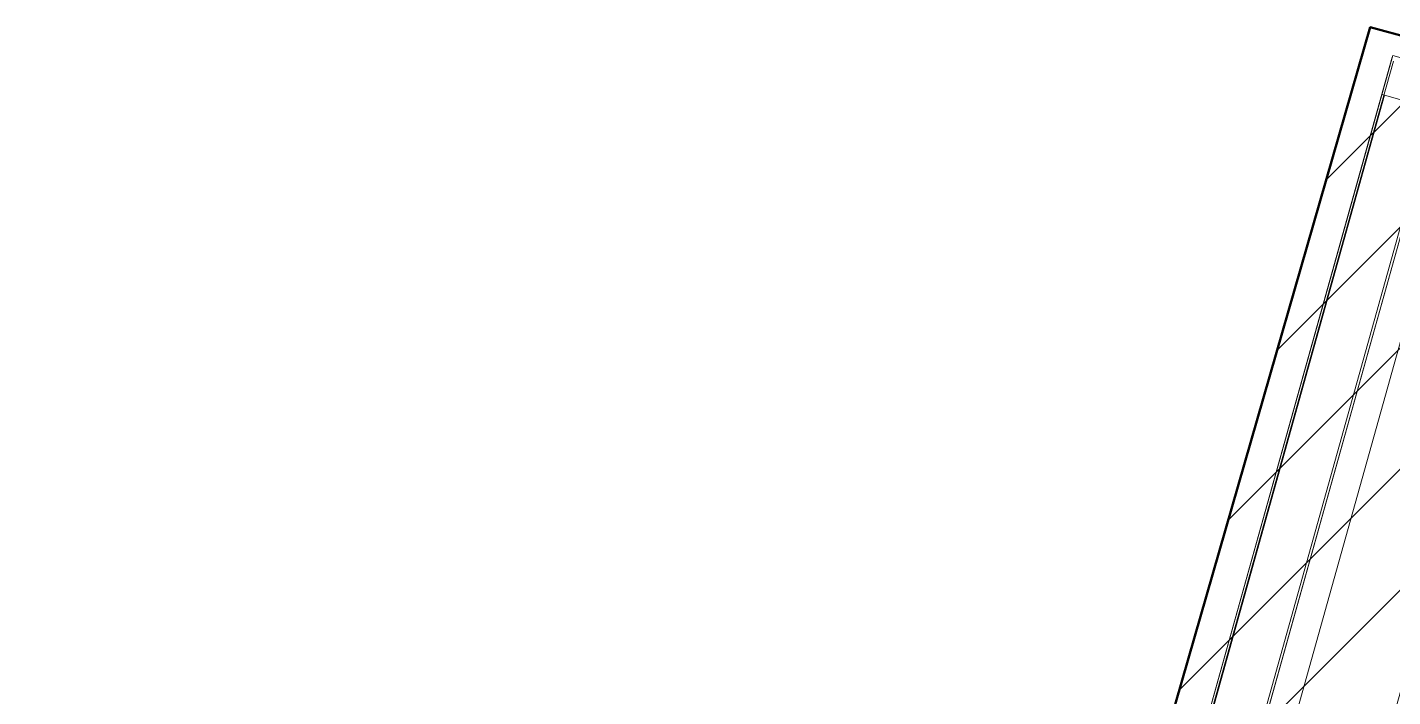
# Model space of a CAD drawing. Header units: metres. Extents: x -207 to 292, y -187 to 169.
# Drawn here: x -30.68 to -25.62, y -121.62 to -119.14 of the extents above; entities that cross this region are included whole.
import ezdxf

# ---------------------------------------------------------------- set-up
doc = ezdxf.new("R2010")
doc.units = ezdxf.units.M
for name, color, linetype, lineweight in [('A-FLOR', 7, 'Continuous', 9), ('A-ROOF', 7, 'Continuous', 9), ('A-ROOF-PATT', 7, 'Continuous', 9), ('A-WALL', 7, 'Continuous', 9), ('C-BLDG-PADS', 7, 'Continuous', 9), ('C-TOPO', 7, 'Continuous', 9), ('edificios', 7, 'Continuous', 50), ('I-WALL', 7, 'Continuous', 9)]:
    doc.layers.add(name, color=color, linetype=linetype, lineweight=lineweight)
doc.layers.add('PR10-ARQ-PL-001-Emplazamiento-C-1_dwg', color=7, linetype='Continuous', lineweight=9, true_color=0x767676)

# ---------------------------------------------------------------- blocks, each defined once
blk = doc.blocks.new('FP_86-PLANTA EMPLAZAMIENTO ACTUALIZADO')
at = {"layer": 'A-ROOF'}
blk.add_line((-7.2383, -124.3828), (-25.6157, -119.245), dxfattribs=at)
blk = doc.blocks.new('YADRAN_LASQUEMAS_ARQ_MO_007_AREA SALA y TRANSF ELECT_rvt-1-PLANTA EMPLAZAMIENTO ACTUALIZADO')
at = {"layer": 'A-ROOF-PATT', "true_color": 0x008040}
h = blk.add_hatch(dxfattribs=at)
h.set_pattern_fill('FP_67', color=116, style=0, pattern_type=2)
h.set_pattern_definition([(74.381, (2.391, -13.727), (-0.3370757, 0.0942337), [])])
h.paths.add_polyline_path([(-8.4547, -128.7337), (-7.3335, -124.7234), (-25.711, -119.5857), (-26.8321, -123.596), (-11.3084, -127.9359)])
at = {"layer": 'A-FLOR'}
for p, q in [((-27.8325, -127.9106), (-25.4188, -119.2767)), ((-25.4188, -119.2767), (-27.8325, -127.9106))]:
    blk.add_line(p, q, dxfattribs=at)
at = {"layer": 'A-ROOF'}
for p, q in [((-25.6157, -119.245), (-25.711, -119.5857)), ((-25.6157, -119.245), (-25.6561, -119.3895)), ((-25.6465, -119.3922), (-7.2787, -124.5272)), ((-26.8321, -123.596), (-25.711, -119.5857))]:
    blk.add_line(p, q, dxfattribs=at)
at = {"layer": 'A-WALL'}
for p, q in [((-25.6668, -119.4582), (-25.613, -119.2656)), ((-25.613, -119.2656), (-25.6668, -119.4582)), ((-27.2377, -125.0771), (-25.6668, -119.4582)), ((-25.6668, -119.4582), (-26.2876, -121.6786)), ((-25.4742, -119.512), (-27.045, -125.1309)), ((-26.0949, -121.7324), (-25.4742, -119.512))]:
    blk.add_line(p, q, dxfattribs=at)
at = {"layer": 'I-WALL'}
for p, q in [((-25.6561, -119.3895), (-28.0116, -127.815)), ((-25.6465, -119.3922), (-25.6561, -119.3895)), ((-28.002, -127.8177), (-25.6465, -119.3922)), ((-25.7148, -119.6364), (-25.6465, -119.3922)), ((-25.7148, -119.6364), (-26.8226, -123.5991))]:
    blk.add_line(p, q, dxfattribs=at)
at = {"layer": 'A-ROOF'}
blk.add_blockref('FP_86-PLANTA EMPLAZAMIENTO ACTUALIZADO', (0, 0), dxfattribs=at)
blk = doc.blocks.new('PR10-ARQ-PL-001-Emplazamiento-C-1_dwg-674643-PLANTA EMPLAZAMIENTO ACTUALIZADO')
at = {"lineweight": 9, "true_color": 0x0000ff}
h = blk.add_hatch(dxfattribs=at)
h.set_pattern_fill('FP_4', color=5, style=0, pattern_type=2)
h.set_pattern_definition([(45, (0, 0), (-0.2245064, 0.2245064), [])])
h.paths.add_polyline_path([(-9.5753, -132.9553), (-7.056, -124.2089), (-25.6991, -119.1399), (-28.2184, -127.8863), (-9.582, -132.9535)])
at = {"lineweight": 9, "flags": 128}
blk.add_lwpolyline([(-9.6307, -132.9402), (-9.5753, -132.9553), (-7.056, -124.2089), (-25.6991, -119.1399), (-28.2184, -127.8863)], dxfattribs=at)
at = {"layer": 'C-BLDG-PADS'}
blk.add_line((-28.0544, -127.9678), (-25.6174, -119.251), dxfattribs=at)
at = {"layer": 'C-TOPO'}
blk.add_line((-25.6174, -119.251), (-28.0544, -127.9678), dxfattribs=at)
at = {"layer": 'C-TOPO', "flags": 128}
for points in [[(-30.9869, -127.55), (-28.6845, -127.6589), (-28.1601, -127.6837), (-27.5564, -125.5879), (-25.6991, -119.1399), (-24.2575, -119.5318), (-23.4006, -119.7648), (-22.5404, -119.9987), (-20.0442, -120.6774), (-13.3631, -122.494), (-13.1285, -122.5578), (-12.6964, -122.6753), (-12.3035, -122.7821), (-11.5154, -122.9964), (-10.7991, -123.1912), (-9.4966, -123.5453)], [(-13.3631, -122.494), (-20.0442, -120.6774), (-22.5404, -119.9987), (-23.4006, -119.7648), (-24.2575, -119.5318), (-25.6991, -119.1399), (-27.5564, -125.5879), (-28.1601, -127.6837), (-28.1996, -127.6818), (-28.1996, -128.3037), (-26.9744, -128.6357), (-26.6168, -128.7326), (-20.7909, -130.3113), (-17.9554, -131.0798), (-17.8558, -131.1068), (-16.447, -131.4885)], [(-28.0544, -127.9678), (-27.2125, -124.9565), (-25.6174, -119.251)], [(-28.0544, -127.9678), (-27.2125, -124.9565), (-25.6174, -119.251)], [(-25.6174, -119.251), (-27.2125, -124.9565), (-28.0544, -127.9678)]]:
    blk.add_lwpolyline(points, dxfattribs=at)
at = {"layer": 'edificios', "flags": 128}
blk.add_lwpolyline([(-28.2184, -127.8863), (-25.6991, -119.1399), (-7.056, -124.2089), (-9.5753, -132.9553), (-9.6307, -132.9402)], dxfattribs=at)

msp = doc.modelspace()

# ---------------------------------------------------------------- linework, layer by layer
at = {"layer": 'C-BLDG-PADS'}
for p, q in [((-28.056, -127.9738), (-25.6157, -119.245)), ((-25.6157, -119.245), (-7.2383, -124.3828))]:
    msp.add_line(p, q, dxfattribs=at)
at = {"layer": 'C-TOPO'}
for p, q in [((-25.6991, -119.1399), (-27.5564, -125.5879)), ((-27.5564, -125.5879), (-25.6991, -119.1399)), ((-24.2575, -119.5318), (-25.6991, -119.1399)), ((-25.6991, -119.1399), (-24.2575, -119.5318)), ((-25.6157, -119.245), (-28.056, -127.9738)), ((-27.2125, -124.9565), (-25.6157, -119.245)), ((-25.6157, -119.245), (-27.2125, -124.9565)), ((-25.6157, -119.245), (-27.2125, -124.9565))]:
    msp.add_line(p, q, dxfattribs=at)

# ---------------------------------------------------------------- block references
at = {"lineweight": 5}
msp.add_blockref('YADRAN_LASQUEMAS_ARQ_MO_007_AREA SALA y TRANSF ELECT_rvt-1-PLANTA EMPLAZAMIENTO ACTUALIZADO', (0, 0), dxfattribs=at)
at = {"layer": 'PR10-ARQ-PL-001-Emplazamiento-C-1_dwg', "color": 7}
msp.add_blockref('PR10-ARQ-PL-001-Emplazamiento-C-1_dwg-674643-PLANTA EMPLAZAMIENTO ACTUALIZADO', (0, 0), dxfattribs=at)

doc.saveas('drawing.dxf')
